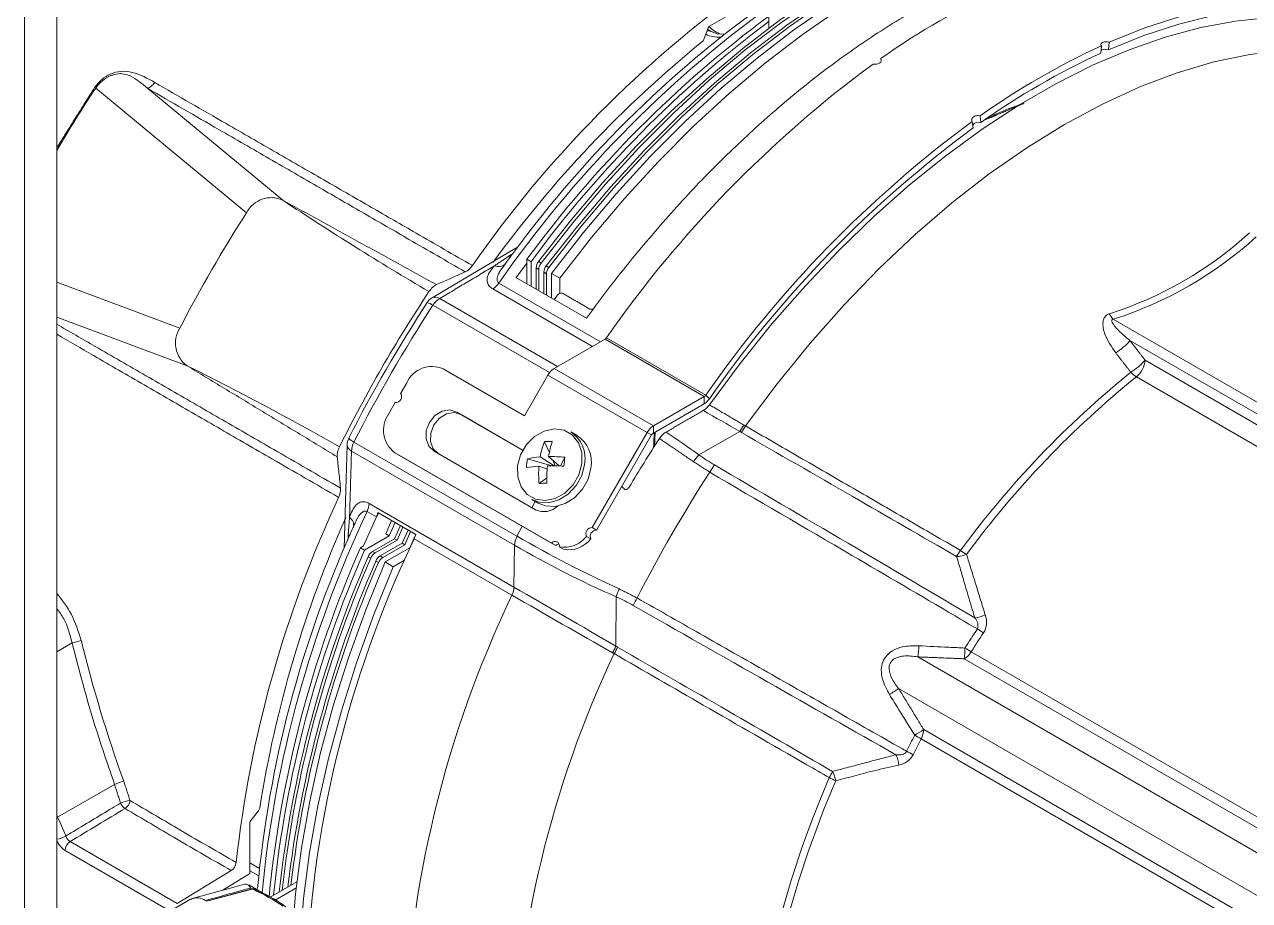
# Model space of a CAD drawing. Extents: x 8 to 113, y 2 to 87.
# Drawn here: x 16.05 to 21.12, y 66.92 to 70.54 of the extents above; entities that cross this region are included whole.
import ezdxf

# ---------------------------------------------------------------- set-up
doc = ezdxf.new("R2010")
doc.units = 0
doc.header["$MEASUREMENT"] = 0
doc.layers.add('OBJECT', color=7, linetype='CONTINUOUS')

msp = doc.modelspace()

# ---------------------------------------------------------------- linework, layer by layer
at = {"layer": 'OBJECT', "linetype": 'Continuous', "lineweight": 15}
for p, q in [((16.1876, 73.5571), (16.1876, 66.5204)), ((16.0547, 73.4803), (16.0547, 66.4189)), ((18.8858, 70.5343), (19.1107, 70.6642)), ((19.1307, 70.6507), (19.1307, 70.5261)), ((18.8613, 70.4795), (18.8796, 70.5267)), ((18.8924, 70.5119), (18.8777, 70.5204)), ((20.534, 70.4368), (20.537, 70.4677)), ((20.5023, 70.4226), (20.505, 70.4534)), ((19.5941, 70.3892), (19.593, 70.4004)), ((16.9719, 69.7635), (16.349, 70.2785)), ((17.1215, 69.8158), (16.5642, 70.2768)), ((20.0058, 70.136), (20.0031, 70.1637)), ((19.9742, 70.1136), (19.9712, 70.1411)), ((18.089, 69.6204), (17.7392, 69.4116)), ((18.0482, 69.5617), (18.0349, 69.5438)), ((18.1308, 69.5712), (18.1478, 69.5614)), ((18.1308, 69.5712), (18.1308, 69.47)), ((18.1478, 69.5614), (18.1478, 69.4602)), ((18.1787, 69.5621), (18.1892, 69.556)), ((18.1795, 69.5298), (18.169, 69.5359)), ((18.169, 69.4479), (18.169, 69.5359)), ((18.1795, 69.4418), (18.1795, 69.5298)), ((18.2113, 69.5115), (18.2008, 69.5176)), ((18.2008, 69.4296), (18.2008, 69.5176)), ((18.2104, 69.5437), (18.221, 69.5377)), ((18.2113, 69.4235), (18.2113, 69.5115)), ((18.2664, 69.493), (18.2325, 69.5125)), ((18.2325, 69.4113), (18.2325, 69.5125)), ((16.6969, 69.2872), (16.1876, 69.4768)), ((18.4016, 69.2111), (17.9895, 69.449)), ((18.015, 69.4733), (18.4353, 69.2306)), ((18.0856, 69.4961), (18.3768, 69.328)), ((18.2664, 69.4306), (18.2664, 69.493)), ((17.7704, 69.4093), (18.2576, 69.128)), ((18.2247, 69.1031), (17.7425, 69.3815)), ((16.7265, 69.1316), (16.1876, 69.3319)), ((23.6827, 67.5173), (20.5538, 69.3236)), ((18.8698, 69.0102), (18.4596, 69.2469)), ((18.2432, 69.1197), (18.4534, 69.2411)), ((18.8636, 69.0043), (18.4534, 69.2411)), ((23.6622, 67.4808), (20.6226, 69.2355)), ((20.685, 69.1551), (23.6644, 67.4351)), ((18.1208, 68.925), (17.785, 69.1189)), ((18.6533, 68.8829), (18.2432, 69.1197)), ((17.6341, 69.0616), (17.6091, 69.0183)), ((18.2177, 69.0928), (18.1208, 68.925)), ((18.6278, 68.856), (18.2177, 69.0928)), ((23.6325, 67.3638), (20.6493, 69.086)), ((18.8636, 69.0043), (18.6533, 68.8829)), ((18.8636, 68.9749), (18.8636, 69.0043)), ((18.8698, 69.0102), (18.8846, 68.9949)), ((17.5866, 68.9794), (17.5591, 68.9317)), ((18.8636, 68.9749), (18.6533, 68.8536)), ((18.1156, 68.7819), (17.8409, 68.9405)), ((17.8589, 68.9301), (17.8409, 68.9405)), ((18.1156, 68.7819), (17.8589, 68.9301)), ((18.3378, 68.8434), (18.3116, 68.8586)), ((18.6278, 68.856), (18.4009, 68.463)), ((18.6458, 68.8456), (18.4189, 68.4526)), ((18.6458, 68.8456), (18.6278, 68.856)), ((18.6533, 68.8829), (18.6533, 68.8536)), ((18.6583, 68.7985), (18.661, 68.8579)), ((18.8416, 68.7631), (19.01, 68.8604)), ((17.4159, 68.8166), (18.0897, 68.4276)), ((18.2028, 68.818), (18.2234, 68.7726)), ((18.0796, 68.3903), (17.4058, 68.7793)), ((18.232, 68.3989), (17.585, 68.7725)), ((17.585, 68.7725), (17.603, 68.7621)), ((18.25, 68.3885), (17.603, 68.7621)), ((17.7474, 68.7786), (18.1667, 68.5365)), ((18.1332, 68.7478), (18.2338, 68.7181)), ((18.1856, 68.7556), (18.2429, 68.718)), ((18.2636, 68.7177), (18.2205, 68.7569)), ((18.2374, 68.7415), (18.2481, 68.718)), ((18.2877, 68.7535), (18.2696, 68.7175)), ((18.2145, 68.705), (18.1806, 68.7167)), ((18.1807, 68.6456), (18.2131, 68.6688)), ((17.4784, 68.563), (18.077, 68.2174)), ((18.1506, 68.5797), (18.1767, 68.5646)), ((18.1652, 68.5713), (18.1513, 68.5454)), ((17.5089, 68.5073), (17.4556, 68.3872)), ((17.5089, 68.5073), (17.4701, 68.5296)), ((17.5089, 68.5073), (17.5167, 68.5241)), ((17.5144, 68.5254), (17.6716, 68.4346)), ((17.5718, 68.4923), (17.5472, 68.4377)), ((17.5472, 68.4377), (17.5622, 68.4291)), ((17.5868, 68.4836), (17.5622, 68.4291)), ((17.5834, 68.4168), (17.608, 68.4713)), ((17.5939, 68.4107), (17.6185, 68.4652)), ((17.6152, 68.3985), (17.6398, 68.453)), ((17.6257, 68.3924), (17.6503, 68.4469)), ((18.1109, 68.4688), (18.0897, 68.4276)), ((18.4189, 68.4526), (18.4009, 68.463)), ((17.4556, 68.3872), (17.443, 68.3798)), ((17.5622, 68.4291), (17.4599, 68.37)), ((17.4926, 68.3644), (17.5834, 68.4168)), ((17.5032, 68.3583), (17.5939, 68.4107)), ((17.5244, 68.3461), (17.6152, 68.3985)), ((17.5349, 68.34), (17.6257, 68.3924)), ((17.5939, 68.4107), (17.5834, 68.4168)), ((17.6257, 68.3924), (17.6152, 68.3985)), ((17.6469, 68.3802), (17.6676, 68.4262)), ((18.0688, 68.184), (17.6648, 68.4173)), ((18.0796, 68.3903), (18.077, 68.2174)), ((18.232, 68.3989), (18.25, 68.3885)), ((18.3768, 68.4266), (18.3948, 68.4162)), ((17.443, 68.3798), (17.4599, 68.37)), ((17.4854, 68.3369), (17.4748, 68.343)), ((17.4926, 68.3644), (17.5032, 68.3583)), ((17.5244, 68.3461), (17.5349, 68.34)), ((17.5446, 68.3211), (17.6469, 68.3802)), ((17.6478, 68.3797), (17.6469, 68.3802)), ((18.2825, 68.3736), (18.2645, 68.384)), ((17.5171, 68.3186), (17.5066, 68.3246)), ((17.5786, 68.3015), (17.5446, 68.3211)), ((17.5786, 68.3015), (17.6251, 68.3284)), ((18.4999, 68.177), (18.4983, 67.9735)), ((16.2513, 67.9869), (16.1876, 67.9504)), ((19.9665, 67.9501), (22.7376, 66.3503)), ((19.7463, 67.9291), (22.6135, 66.2739)), ((22.7079, 66.3223), (19.9379, 67.9213)), ((22.5364, 66.142), (19.6664, 67.7988)), ((19.7702, 67.6289), (22.5402, 66.0298)), ((22.5308, 65.9911), (19.7597, 67.5909)), ((16.4267, 67.4026), (16.1911, 67.2675)), ((16.1876, 67.2748), (16.1911, 67.2675)), ((17.0216, 67.293), (16.9899, 67.2535)), ((16.1876, 67.2656), (16.1911, 67.2675)), ((16.9864, 67.0337), (16.9864, 67.2444)), ((16.6569, 66.879), (16.2224, 67.1298)), ((16.243, 67.1662), (16.6856, 66.9108)), ((17.0262, 67.055), (16.9864, 67.078)), ((16.9087, 67.0463), (16.6856, 66.9108)), ((16.9864, 67.0337), (16.8748, 66.9659)), ((16.9864, 67.0453), (17.0228, 67.0243)), ((16.8071, 66.9202), (16.9949, 66.9705)), ((16.996, 66.9699), (16.8082, 66.9196)), ((17.0145, 66.9685), (16.9814, 66.9876)), ((16.9889, 66.974), (16.9949, 66.9705)), ((17.1794, 66.9998), (17.0698, 66.9365)), ((17.1764, 66.9736), (17.0908, 66.9241)), ((16.7412, 66.9277), (16.6542, 66.8774)), ((17.0678, 66.9377), (17.0145, 66.9685))]:
    msp.add_line(p, q, dxfattribs=at)
at = {"layer": 'OBJECT', "linetype": 'Continuous', "lineweight": 15, "flags": 128}
for points in [[(20.7756, 71.0613), (20.6451, 71.0769), (20.5097, 71.0801), (20.3702, 71.0706), (20.227, 71.0486), (20.0807, 71.0141), (19.932, 70.9673), (19.7814, 70.9084), (19.6296, 70.8377), (19.4771, 70.7553), (19.3247, 70.6616), (19.1729, 70.5571), (19.0223, 70.4422), (18.8736, 70.3172), (18.7273, 70.1828), (18.5841, 70.0395), (18.4446, 69.8879), (18.3092, 69.7285), (18.1787, 69.5621)], [(20.7862, 71.0552), (20.6556, 71.0709), (20.5203, 71.074), (20.3807, 71.0645), (20.2375, 71.0425), (20.0913, 71.008), (19.9425, 70.9613), (19.792, 70.9024), (19.6401, 70.8316), (19.4877, 70.7492), (19.3352, 70.6556), (19.1834, 70.5511), (19.0328, 70.4361), (18.8841, 70.3112), (18.7378, 70.1768), (18.5946, 70.0334), (18.4551, 69.8818), (18.3198, 69.7224), (18.1892, 69.556)], [(20.8074, 71.0429), (20.6768, 71.0586), (20.5415, 71.0617), (20.4019, 71.0523), (20.2587, 71.0303), (20.1125, 70.9958), (19.9638, 70.949), (19.8132, 70.8901), (19.6613, 70.8193), (19.5089, 70.737), (19.3565, 70.6433), (19.2046, 70.5388), (19.054, 70.4239), (18.9053, 70.2989), (18.7591, 70.1645), (18.6159, 70.0212), (18.4763, 69.8695), (18.341, 69.7102), (18.2104, 69.5437)], [(20.8179, 71.0368), (20.6874, 71.0525), (20.552, 71.0557), (20.4125, 71.0462), (20.2693, 71.0242), (20.123, 70.9897), (19.9743, 70.9429), (19.8237, 70.884), (19.6719, 70.8133), (19.5194, 70.7309), (19.367, 70.6372), (19.2152, 70.5327), (19.0646, 70.4178), (18.9159, 70.2928), (18.7696, 70.1584), (18.6264, 70.0151), (18.4868, 69.8635), (18.3515, 69.7041), (18.221, 69.5377)], [(20.8488, 71.0229), (20.7175, 71.0396), (20.5813, 71.0436), (20.4408, 71.0347), (20.2966, 71.0131), (20.1492, 70.9788), (19.9993, 70.932), (19.8475, 70.8729), (19.6944, 70.8016), (19.5406, 70.7186), (19.3869, 70.6242), (19.2338, 70.5186), (19.082, 70.4025), (18.9321, 70.2762), (18.7847, 70.1403), (18.6405, 69.9954), (18.5, 69.842), (18.3638, 69.6809), (18.2325, 69.5125)], [(20.8827, 71.0033), (20.7514, 71.02), (20.6153, 71.024), (20.4748, 71.0151), (20.3305, 70.9935), (20.1831, 70.9592), (20.0332, 70.9124), (19.8814, 70.8533), (19.7283, 70.7821), (19.5746, 70.699), (19.4209, 70.6046), (19.2678, 70.499), (19.116, 70.3829), (18.966, 70.2566), (18.8187, 70.1207), (18.6744, 69.9758), (18.5339, 69.8224), (18.3977, 69.6613), (18.2664, 69.493)], [(21.6384, 70.6085), (21.5145, 70.6331), (21.3856, 70.6456), (21.2522, 70.6459), (21.1148, 70.6342), (20.9741, 70.6104), (20.8305, 70.5746), (20.6846, 70.527), (20.537, 70.4677)], [(18.8846, 68.9703), (19.0113, 69.1408), (19.1433, 69.3046), (19.2799, 69.4609), (19.4206, 69.6092), (19.5647, 69.7487), (19.7118, 69.8789), (19.8611, 69.9993), (20.012, 70.1093), (20.1638, 70.2084), (20.316, 70.2963), (20.4679, 70.3725), (20.6188, 70.4367), (20.7681, 70.4887), (20.9151, 70.5283), (21.0593, 70.5552), (21.2, 70.5694), (21.3366, 70.5707), (21.4685, 70.5593), (21.5952, 70.5351)], [(21.6236, 70.576), (21.501, 70.6003), (21.3734, 70.6127), (21.2415, 70.6131), (21.1056, 70.6015), (20.9663, 70.5779), (20.8243, 70.5425), (20.68, 70.4954), (20.534, 70.4368)], [(18.9455, 70.501), (18.9174, 70.5029), (18.892, 70.5121)], [(21.6708, 70.405), (21.5403, 70.4288), (21.4043, 70.4388), (21.2634, 70.4351), (21.1181, 70.4176), (20.9694, 70.3864), (20.8177, 70.3416), (20.6638, 70.2835), (20.5085, 70.2123), (20.3524, 70.1284), (20.1963, 70.0321), (20.041, 69.9239), (19.8872, 69.8044), (19.7355, 69.674), (19.5867, 69.5335), (19.4415, 69.3833), (19.3005, 69.2243), (19.1645, 69.0572), (19.0341, 68.8828)], [(18.0532, 69.5823), (18.0612, 69.5795), (18.0623, 69.5793)], [(17.8409, 68.9405), (17.812, 68.949), (17.7804, 68.9438), (17.7509, 68.9258), (17.728, 68.8977), (17.7151, 68.8638), (17.7143, 68.8293), (17.7256, 68.7994), (17.7474, 68.7786)], [(17.8589, 68.9301), (17.83, 68.9386), (17.7984, 68.9334), (17.7689, 68.9154), (17.746, 68.8873), (17.7331, 68.8534), (17.7323, 68.8189), (17.7436, 68.789), (17.7654, 68.7682)], [(18.3578, 68.7275), (18.3572, 68.773), (18.3436, 68.8137), (18.3184, 68.8454), (18.2841, 68.8651), (18.244, 68.8708), (18.2021, 68.8621), (18.1624, 68.8396), (18.1288, 68.8058), (18.1046, 68.7638), (18.0923, 68.7178), (18.0929, 68.6722), (18.1065, 68.6316), (18.1316, 68.5999), (18.1659, 68.5802), (18.206, 68.5745), (18.248, 68.5832), (18.2877, 68.6056), (18.3213, 68.6395), (18.3454, 68.6815), (18.3578, 68.7275)], [(17.3881, 68.8052), (17.3796, 68.5243), (17.3761, 68.3767)], [(18.1506, 68.5797), (18.1811, 68.5678), (18.2217, 68.5659), (18.2631, 68.5776), (18.3017, 68.6018), (18.334, 68.6365), (18.3572, 68.6786), (18.3691, 68.7242)], [(18.1767, 68.5646), (18.2073, 68.5527), (18.2479, 68.5508), (18.2893, 68.5625), (18.3279, 68.5867), (18.3602, 68.6214), (18.3833, 68.6635), (18.3953, 68.7091)], [(17.4185, 68.4773), (17.4108, 68.4603), (17.4078, 68.4531)], [(17.3922, 68.4351), (17.3986, 68.4296), (17.3989, 68.4292)], [(17.5446, 68.3211), (17.4645, 68.1233), (17.393, 67.9247), (17.3304, 67.7264), (17.277, 67.529), (17.2331, 67.3334), (17.1986, 67.1404), (17.174, 66.9508), (17.1591, 66.7655), (17.1542, 66.5851), (17.1591, 66.4105), (17.174, 66.2422), (17.1986, 66.0812), (17.2331, 65.9279), (17.277, 65.7831), (17.3304, 65.6474), (17.393, 65.5213), (17.4645, 65.4053), (17.5446, 65.2999)], [(17.5786, 68.3015), (17.4985, 68.1037), (17.427, 67.9051), (17.3644, 67.7068), (17.311, 67.5094), (17.267, 67.3138), (17.2326, 67.1208), (17.2079, 66.9313), (17.1931, 66.7459), (17.1881, 66.5655), (17.1931, 66.3909), (17.2079, 66.2226), (17.2326, 66.0616), (17.267, 65.9083), (17.311, 65.7635), (17.3644, 65.6278), (17.427, 65.5017), (17.4985, 65.3857), (17.5786, 65.2803)], [(16.9631, 66.9899), (16.9158, 66.9772), (16.7471, 66.9308)], [(16.9976, 66.9707), (17.0037, 66.9713), (17.0094, 66.9706), (17.0145, 66.9685), (17.0145, 66.9685)]]:
    msp.add_lwpolyline(points, dxfattribs=at)
at = {"layer": 'OBJECT', "linetype": 'Continuous', "lineweight": 15}
for centre, radius, start, end in [((21.8054, 66.8296), 4.7523, 125.4631, 145.1492), ((21.4168, 67.8208), 3.1592, 114.7348, 125.2598), ((21.9721, 66.7196), 4.8209, 126.1142, 145.1668), ((21.8121, 66.8576), 4.6345, 125.35, 144.3055), ((21.9713, 66.7503), 4.7652, 126.593, 143.7021), ((21.9967, 66.7331), 4.7764, 126.8732, 143.6902), ((18.8808, 70.4955), 0.0197, 54.9267, 107.6275), ((18.8939, 70.5215), 0.0152, 122.4511, 159.9583), ((18.9664, 70.6044), 0.109, 220.931, 252.2419), ((21.9118, 66.7065), 4.8485, 129.0967, 143.9792), ((18.8384, 70.4883), 0.0246, 309.792, 339.0056), ((18.921, 70.6087), 0.1196, 244.5198, 274.5082), ((20.5238, 70.4288), 0.0411, 71.336, 109.2712), ((21.8269, 67.584), 3.1592, 114.7348, 125.2598), ((21.81, 67.584), 3.1253, 114.7348, 125.2598), ((20.5208, 70.3987), 0.0403, 70.9887, 110.56), ((22.4308, 66.481), 4.8395, 126.3693, 145.1426), ((19.5693, 70.412), 0.0352, 256.4377, 301.0262), ((19.583, 70.3935), 0.0122, 296.7295, 34.9617), ((16.4704, 70.5023), 0.2546, 240.3329, 241.537), ((22.8409, 66.2442), 4.8395, 126.3693, 145.1426), ((22.8132, 66.2586), 4.7876, 126.3693, 145.1426), ((19.9967, 70.109), 0.0285, 71.2366, 146.09), ((17.0741, 69.7113), 0.1147, 65.6049, 152.9133), ((24.5252, 80.9861), 13.4012, 236.46343, 239.51182), ((22.0576, 66.5098), 6.0375, 147.38935, 152.61065), ((20.0799, 70.8079), 1.5312, 287.3836, 312.6111), ((20.0734, 70.8372), 1.5881, 287.6084, 312.3863), ((18.0136, 69.5818), 0.0409, 246.0472, 312.4758), ((18.2146, 69.5339), 0.0456, 141.9158, 177.4718), ((18.2251, 69.5278), 0.0456, 141.9158, 177.4718), ((22.8352, 66.0959), 5.5068, 140.5911, 144.0604), ((17.842, 69.5879), 0.0765, 296.3837, 326.0387), ((18.2463, 69.5156), 0.0456, 141.9158, 177.4718), ((18.2569, 69.5095), 0.0456, 141.9158, 177.4718), ((17.9455, 69.5209), 0.0843, 301.4452, 325.5545), ((22.7695, 66.0988), 6.0486, 146.49364, 153.50636), ((17.7704, 69.3587), 0.062, 120.8488, 146.8847), ((17.7524, 69.3846), 0.0306, 53.8544, 116.7501), ((17.8159, 69.3356), 0.0866, 121.671, 147.9506), ((22.4901, 66.335), 5.2399, 143.8964, 144.1362), ((18.2723, 69.4136), 0.0181, 71.8778, 150.3912), ((22.7632, 66.1025), 6.0228, 146.88808, 153.05301), ((22.8259, 66.0663), 6.0689, 146.88861, 153.05249), ((17.7026, 69.3264), 0.068, 54.1557, 76.5129), ((18.3968, 69.3788), 0.0142, 244.7784, 319.4767), ((20.6181, 69.3868), 0.0902, 206.4621, 224.5223), ((16.794, 69.225), 0.1153, 147.3429, 234.1427), ((18.4428, 69.2585), 0.0204, 301.4324, 325.5702), ((20.4416, 69.387), 0.236, 301.1475, 320.0641), ((20.504, 69.3068), 0.2362, 301.1839, 320.0385), ((20.5877, 69.1617), 0.0976, 309.1587, 356.1231), ((10.9784, 57.5533), 12.9266, 60.43771, 63.59806), ((17.7387, 69.0132), 0.1153, 66.3569, 155.1837), ((18.2822, 69.0573), 0.0736, 121.9547, 151.1444), ((23.1217, 66.0122), 3.9738, 128.901, 143.6257), ((20.7029, 69.1755), 0.1043, 222.7316, 239.0698), ((23.1371, 66.003), 3.9616, 128.901, 143.6257), ((17.5875, 69.0048), 0.0254, 267.8486, 32.1514), ((18.8529, 69.0217), 0.0204, 301.4324, 325.5702), ((18.8274, 69.0341), 0.0694, 301.4324, 325.5702), ((90.7012, 193.7505), 144.004, 240.07373, 240.14271), ((17.6533, 68.8653), 0.1153, 144.8149, 233.6488), ((18.2409, 68.7488), 0.1305, 349.1228, 57.2209), ((18.2671, 68.7337), 0.1305, 349.1228, 57.2209), ((18.6923, 68.8205), 0.0736, 121.9547, 151.1444), ((18.6648, 68.8352), 0.0216, 121.9547, 151.1444), ((18.6172, 69.1352), 0.4794, 325.024, 328.7855), ((18.5756, 69.1531), 0.5322, 326.0976, 329.4864), ((17.4496, 68.8037), 0.062, 153.056, 178.3225), ((17.4187, 68.8076), 0.0311, 183.7936, 245.5257), ((17.4444, 68.8798), 0.0693, 223.8162, 245.7416), ((17.4931, 68.7756), 0.0874, 152.0632, 177.6047), ((18.5153, 68.6981), 0.3347, 158.9965, 170.0976), ((18.2271, 68.6004), 0.219, 87.8252, 96.3732), ((18.6451, 68.6879), 0.4301, 162.2261, 170.7713), ((23.6792, 65.5742), 5.9677, 146.92503, 149.19637), ((18.373, 68.6985), 0.2448, 168.3917, 176.9919), ((18.2064, 68.4369), 0.3194, 93.7413, 103.2546), ((18.2206, 68.1028), 0.6541, 84.1166, 90.0097), ((16.2944, 68.9906), 2.0073, 352.1679, 353.2157), ((19.0531, 68.5662), 0.289, 137.0499, 144.1759), ((18.2089, 68.178), 0.5394, 93.0043, 98.5652), ((18.6212, 68.682), 0.442, 175.5006, 184.7203), ((18.8018, 68.6646), 0.5887, 174.8032, 181.7326), ((18.2339, 67.558), 1.16, 87.5756, 90.9098), ((23.7533, 65.5309), 5.8033, 146.99869, 152.92298), ((19.3369, 68.4261), 0.5231, 145.5814, 149.4885), ((18.1783, 69.1571), 0.5115, 270.2707, 273.9278), ((17.2841, 68.6216), 0.0765, 333.9619, 3.6135), ((21.7245, 66.5464), 4.8249, 154.9672, 173.6534), ((17.3933, 68.5663), 0.0851, 334.5116, 357.8245), ((18.2009, 68.6098), 0.0809, 244.9566, 314.7528), ((21.7358, 66.5609), 4.7674, 155.9469, 171.0291), ((21.7992, 66.4899), 4.7856, 154.7718, 174.4129), ((17.3746, 68.4726), 0.0401, 346.9432, 54.3875), ((17.4449, 68.5366), 0.0704, 335.3487, 350.7919), ((21.6295, 66.5496), 4.6309, 155.7307, 174.7625), ((18.4002, 68.4373), 0.0257, 88.3793, 204.4869), ((18.4182, 68.4269), 0.0257, 88.3793, 204.4869), ((21.7825, 66.4457), 4.5653, 154.415, 178.3612), ((17.5198, 68.4842), 0.1597, 335.2127, 341.9014), ((18.167, 68.3866), 0.0874, 152.0632, 177.6047), ((20.2066, 72.0615), 4.2429, 239.9129, 246.281), ((20.5393, 72.6647), 4.8942, 239.967, 245.5318), ((18.2465, 68.3877), 0.0184, 348.5446, 142.1448), ((18.2667, 68.3725), 0.0232, 98.8155, 136.1351), ((18.2855, 68.4979), 0.1158, 259.5449, 321.9957), ((18.3035, 68.4875), 0.1158, 259.5449, 321.9957), ((21.7695, 66.4766), 4.7267, 156.2556, 174.3854), ((21.7945, 66.4641), 4.7351, 156.2648, 174.1756), ((21.8197, 66.4493), 4.7396, 156.4505, 173.8353), ((21.8369, 66.441), 4.7466, 156.4579, 173.6608), ((17.5172, 68.3259), 0.0456, 122.5267, 158.085), ((17.5277, 68.3199), 0.0456, 122.5267, 158.085), ((17.5489, 68.3076), 0.0456, 122.5267, 158.085), ((17.5595, 68.3015), 0.0456, 122.5267, 158.085), ((19.4572, 68.6442), 0.5404, 326.2192, 329.3739), ((19.9049, 68.4513), 0.1076, 270.7762, 293.2594), ((20.1016, 68.616), 0.3054, 234.0147, 239.656), ((21.8714, 66.4243), 4.7606, 156.4729, 173.3098), ((21.8886, 66.416), 4.7675, 156.4803, 173.1357), ((22.1865, 66.2125), 4.5653, 154.415, 178.3612), ((17.992, 68.2207), 0.0851, 334.5116, 357.8245), ((50.9627, 125.1945), 65.8194, 240.015902, 240.432745), ((-69.5497, -83.6245), 175.3123, 59.852014, 60.011112), ((18.7767, 68.0934), 0.2891, 156.2193, 163.1973), ((19.0476, 67.9118), 0.5301, 150.5374, 154.3126), ((19.9737, 68.2018), 0.1111, 273.8262, 297.2215), ((19.9514, 68.0595), 0.0433, 339.6488, 46.6453), ((19.9479, 68.0726), 0.0825, 327.7406, 21.6142), ((23.8717, 65.4641), 4.6594, 146.3732, 147.5287), ((20.2995, 68.5133), 0.5607, 236.7374, 239.8126), ((16.0169, 69.0135), 1.053, 282.8624, 284.9574), ((22.0984, 69.4402), 5.9865, 193.9586, 199.76466), ((23.8854, 65.4562), 4.6451, 146.3732, 147.5287), ((22.4423, 66.0693), 4.3727, 154.636, 178.3701), ((18.057, 68.1809), 0.4876, 331.236, 334.8334), ((18.021, 68.208), 0.5399, 330.5286, 333.7782), ((19.1614, 68.0007), 0.5893, 353.0272, 357.5042), ((19.1879, 67.9918), 0.7533, 354.6328, 358.0138), ((19.8921, 67.9955), 0.0872, 301.7196, 328.6157), ((20.3786, 68.6602), 0.821, 237.7721, 239.8727), ((19.307, 68.2955), 0.6131, 301.6436, 305.8914), ((19.3113, 68.3064), 0.8182, 301.0443, 304.1091), ((19.6824, 67.6326), 0.0878, 331.6025, 357.5633), ((23.8701, 65.4618), 4.6592, 152.6088, 153.5219), ((23.8839, 65.4539), 4.6449, 152.6088, 153.5219), ((19.3715, 66.9147), 0.7796, 60.1395, 62.3516), ((19.4387, 67.0232), 0.5782, 60.187, 63.1693), ((19.5547, 67.475), 0.1127, 3.6192, 26.4104), ((19.6538, 67.5626), 0.0816, 279.4513, 332.4825), ((23.2204, 65.7667), 4.185, 156.5781, 166.1907), ((18.9023, 67.6991), 0.5484, 330.6402, 333.6595), ((19.2556, 67.1508), 0.306, 60.3487, 65.9793), ((19.2991, 67.4018), 0.1089, 7.8753, 29.739), ((16.6195, 66.9113), 0.5278, 107.0677, 111.4245), ((23.2354, 65.7583), 4.1722, 156.5781, 166.1907), ((16.5185, 67.1599), 0.1784, 98.9572, 112.0474), ((16.4957, 67.3428), 0.0475, 201.6672, 237.2072), ((16.4446, 67.3418), 0.0465, 303.0894, 352.952), ((17.0029, 67.3083), 0.0242, 320.7413, 350.461), ((15.0625, 66.7341), 1.2483, 21.377, 25.2989), ((17.0017, 67.2437), 0.0154, 140.278, 177.3122), ((16.1657, 67.2938), 0.1203, 280.4947, 299.4899), ((16.269, 67.204), 0.0876, 201.6604, 237.8466), ((16.2671, 67.204), 0.0448, 199.4383, 237.4576), ((16.2686, 67.1277), 0.0463, 123.5404, 177.3258), ((16.8825, 67.0854), 0.047, 303.8013, 353.124), ((16.9968, 66.9623), 0.00846, 84.6363, 103.039), ((16.983, 66.95), 0.0237, 56.8484, 59.988), ((16.9966, 66.966), 0.00391, 75.4712, 99.5673), ((16.9771, 66.9694), 0.0206, 0.9878, 3.589), ((16.7906, 66.4213), 0.5871, 54.0577, 69.3584), ((16.5966, 66.1004), 0.9574, 56.6268, 65.2385), ((16.768, 66.8721), 0.0614, 55.8297, 115.7558)]:
    msp.add_arc(centre, radius, start, end, dxfattribs=at)
for centre, major_axis, ratio, start_param, end_param in [((21.9379, 71.1908), (25.1934, 15.3003), 0.016891, 4.474128, 4.483365), ((18.5191, 66.1458), (5.759, 1.2811), 0.198331, 1.795372, 1.829063)]:
    msp.add_ellipse(centre, major_axis=major_axis, ratio=ratio, start_param=start_param, end_param=end_param, dxfattribs=at)
for points, knots in [([(20.8785, 70.9185), (20.8203, 70.92), (20.7035, 70.9229), (20.5178, 70.9003), (20.3249, 70.8572), (20.128, 70.792), (19.9297, 70.7066), (19.7305, 70.6015), (19.5289, 70.4755), (19.3293, 70.3307), (19.1344, 70.1699), (18.9452, 69.9942), (18.7591, 69.8026), (18.6403, 69.6624), (18.5805, 69.5919)], [0, 0, 0, 0, 0.082062, 0.164694, 0.249123, 0.334172, 0.416234, 0.498866, 0.583295, 0.668345, 0.750383, 0.832421, 0.915613, 1, 1, 1, 1]), ([(20.5095, 70.4672), (20.5078, 70.4663), (20.5044, 70.4643), (20.5023, 70.4604), (20.5026, 70.4566), (20.5043, 70.4543), (20.505, 70.4534)], [0, 0, 0, 0, 0.273874, 0.547765, 0.818561, 1, 1, 1, 1]), ([(16.3444, 70.2811), (16.3537, 70.2926), (16.3724, 70.3154), (16.4109, 70.3388), (16.4554, 70.3505), (16.5208, 70.3424), (16.5633, 70.3184), (16.5927, 70.3017)], [0, 0, 0, 0, 0.13867, 0.277419, 0.423115, 0.599885, 1, 1, 1, 1]), ([(16.5642, 70.2768), (16.5642, 70.2768), (16.5636, 70.2773), (16.5406, 70.2956), (16.5116, 70.323), (16.4677, 70.3376), (16.4426, 70.3385), (16.4267, 70.3358), (16.4018, 70.3263), (16.3761, 70.3107), (16.3567, 70.29), (16.349, 70.2785), (16.349, 70.2785)], [0, 0, 0, 0, 0.000008, 0.011235, 0.408406, 0.550964, 0.581776, 0.700643, 0.724685, 0.86239, 0.999992, 1, 1, 1, 1]), ([(16.349, 70.2785), (16.349, 70.2785), (16.2924, 70.1949), (16.24, 70.1078), (16.1876, 70.0208)], [0, 0, 0, 0, 0.000008, 1, 1, 1, 1]), ([(16.5927, 70.3017), (16.5883, 70.2963), (16.5796, 70.2855), (16.5693, 70.2797), (16.5641, 70.2769)], [0, 0, 0, 0, 0.499999, 1, 1, 1, 1]), ([(17.876, 69.5194), (17.7984, 69.5643), (17.6589, 69.6447), (17.4897, 69.7425), (17.3672, 69.8132), (17.2363, 69.8888), (17.0666, 69.9868), (16.8292, 70.1239), (16.6623, 70.2202), (16.5641, 70.2769)], [0, 0, 0, 0, 0.175346, 0.314773, 0.384489, 0.454205, 0.613543, 0.772882, 1, 1, 1, 1]), ([(16.5927, 70.3017), (16.6909, 70.2451), (16.858, 70.1489), (17.0957, 70.012), (17.2655, 69.9142), (17.3965, 69.8387), (17.5191, 69.7681), (17.6884, 69.6705), (17.8278, 69.59), (17.9055, 69.5452)], [0, 0, 0, 0, 0.227115, 0.386453, 0.545791, 0.615507, 0.685223, 0.824651, 1, 1, 1, 1]), ([(20.0317, 70.1528), (20.0494, 70.1616), (20.1011, 70.1871), (20.1521, 70.2047), (20.1856, 70.2163)], [0, 0, 0, 0, 0.341727, 1, 1, 1, 1]), ([(19.9712, 70.1411), (19.9702, 70.1426), (19.9683, 70.1457), (19.9688, 70.151), (19.9718, 70.1561), (19.9771, 70.1604), (19.9843, 70.1635), (19.9924, 70.1649), (19.9989, 70.1646), (20.0022, 70.1639), (20.0031, 70.1637)], [0, 0, 0, 0, 0.13435, 0.268633, 0.402971, 0.540397, 0.675686, 0.814722, 0.949327, 1, 1, 1, 1]), ([(17.876, 69.5194), (17.8539, 69.5096), (17.8144, 69.492), (17.7748, 69.4744), (17.7574, 69.4666)], [0, 0, 0, 0, 0.56, 1, 1, 1, 1]), ([(17.9895, 69.449), (17.9833, 69.4536), (17.9711, 69.4627), (17.9641, 69.483), (17.9688, 69.5115), (17.9863, 69.532), (17.997, 69.5444)], [0, 0, 0, 0, 0.167941, 0.334633, 0.594445, 1, 1, 1, 1]), ([(18.0353, 69.5435), (18.0289, 69.5354), (18.0188, 69.5226), (18.0096, 69.5025), (18.0061, 69.4882), (18.0094, 69.4782), (18.0125, 69.4748), (18.0146, 69.4735), (18.015, 69.4733)], [0, 0, 0, 0, 0.351929, 0.555329, 0.820074, 0.909097, 0.984817, 1, 1, 1, 1]), ([(17.7574, 69.4666), (17.7517, 69.4634), (17.7403, 69.4569), (17.7308, 69.4442), (17.726, 69.4379)], [0, 0, 0, 0, 0.49976, 1, 1, 1, 1]), ([(16.1876, 69.3033), (16.2407, 69.2727), (16.3633, 69.2019), (16.5566, 69.0904), (16.7319, 68.9892), (16.9079, 68.8876), (17.1052, 68.7737), (17.2684, 68.6795), (17.3604, 68.6264)], [0, 0, 0, 0, 0.13774, 0.317569, 0.497394, 0.587307, 0.767134, 1, 1, 1, 1]), ([(20.5637, 69.185), (20.5464, 69.2101), (20.5237, 69.2429), (20.5113, 69.288), (20.5101, 69.311), (20.5155, 69.3296), (20.525, 69.3412), (20.5338, 69.3451), (20.5373, 69.3466)], [0, 0, 0, 0, 0.463202, 0.605761, 0.74907, 0.84178, 0.935306, 1, 1, 1, 1]), ([(20.5538, 69.3236), (20.5529, 69.3234), (20.5514, 69.3233), (20.5495, 69.3223), (20.5481, 69.321), (20.5473, 69.3187), (20.5478, 69.3134), (20.5579, 69.2946), (20.5842, 69.2679), (20.6101, 69.246), (20.6226, 69.2355)], [0, 0, 0, 0, 0.018434, 0.032622, 0.046846, 0.064939, 0.096407, 0.193735, 0.61436, 1, 1, 1, 1]), ([(17.3528, 68.588), (17.2608, 68.6411), (17.0977, 68.7353), (16.9004, 68.8494), (16.7245, 68.9511), (16.5492, 69.0525), (16.3584, 69.163), (16.2383, 69.2325), (16.1876, 69.2618)], [0, 0, 0, 0, 0.234335, 0.415294, 0.505774, 0.68673, 0.867689, 1, 1, 1, 1]), ([(18.8597, 68.9468), (18.8641, 68.9497), (18.873, 68.9557), (18.8807, 68.9654), (18.8846, 68.9703)], [0, 0, 0, 0, 0.493542, 1, 1, 1, 1]), ([(18.7056, 68.8578), (18.7007, 68.8544), (18.6908, 68.8478), (18.6826, 68.8366), (18.6785, 68.831)], [0, 0, 0, 0, 0.498205, 1, 1, 1, 1]), ([(18.7056, 68.8578), (18.7509, 68.827), (18.7962, 68.7962), (18.8416, 68.7631), (18.8416, 68.7631)], [0, 0, 0, 0, 0.999986, 1, 1, 1, 1]), ([(19.0173, 68.8562), (19.0149, 68.8576), (19.0124, 68.859), (19.01, 68.8604), (19.01, 68.8604)], [0, 0, 0, 0, 0.99972, 1, 1, 1, 1]), ([(19.9063, 68.3437), (19.7623, 68.4267), (19.4659, 68.5975), (19.1696, 68.7684), (19.0173, 68.8562)], [0, 0, 0, 0, 0.48595, 1, 1, 1, 1]), ([(17.356, 68.7971), (17.3529, 68.7898), (17.3467, 68.7752), (17.3468, 68.7621), (17.3469, 68.7555)], [0, 0, 0, 0, 0.49976, 1, 1, 1, 1]), ([(17.3604, 68.6264), (17.3579, 68.6505), (17.3534, 68.6935), (17.3489, 68.7366), (17.3469, 68.7555)], [0, 0, 0, 0, 0.56, 1, 1, 1, 1]), ([(18.8416, 68.7631), (18.8416, 68.7631), (18.8621, 68.7485), (18.8838, 68.7351), (18.9054, 68.7218)], [0, 0, 0, 0, 0.000031, 1, 1, 1, 1]), ([(19.992, 68.0444), (19.9613, 68.0625), (19.7885, 68.1638), (19.4201, 68.3799), (19.0821, 68.5773), (18.8863, 68.6917)], [0, 0, 0, 0, 0.083458, 0.469006, 1, 1, 1, 1]), ([(18.9054, 68.7218), (19.0896, 68.6141), (19.4484, 68.4042), (19.8067, 68.1935), (19.9811, 68.0909)], [0, 0, 0, 0, 0.513344, 1, 1, 1, 1]), ([(18.5534, 68.6302), (18.5519, 68.6281), (18.5495, 68.6247), (18.5449, 68.6215), (18.5408, 68.6202), (18.5371, 68.6205), (18.5343, 68.6219), (18.533, 68.6231), (18.5325, 68.6236)], [0, 0, 0, 0, 0.29084, 0.479308, 0.632236, 0.786164, 0.918665, 1, 1, 1, 1]), ([(17.3979, 68.5052), (17.4052, 68.525), (17.4151, 68.552), (17.4409, 68.5691), (17.4597, 68.5717), (17.473, 68.5655), (17.4784, 68.563)], [0, 0, 0, 0, 0.50075, 0.686143, 0.873077, 1, 1, 1, 1]), ([(17.4701, 68.5296), (17.4682, 68.5304), (17.4639, 68.5322), (17.4556, 68.5304), (17.4409, 68.5196), (17.4282, 68.5001), (17.4211, 68.4824), (17.4189, 68.4771)], [0, 0, 0, 0, 0.078074, 0.175193, 0.341224, 0.805773, 1, 1, 1, 1]), ([(16.1876, 68.1915), (16.2098, 68.1639), (16.2543, 68.1085), (16.2772, 68.0336), (16.2887, 67.9961)], [0, 0, 0, 0, 0.499118, 1, 1, 1, 1]), ([(18.5699, 68.1415), (18.5468, 68.154), (18.5237, 68.1664), (18.4999, 68.177), (18.4999, 68.177)], [0, 0, 0, 0, 0.99997, 1, 1, 1, 1]), ([(19.6557, 67.5251), (19.4793, 67.625), (19.1171, 67.83), (18.7554, 68.0359), (18.5699, 68.1415)], [0, 0, 0, 0, 0.486991, 1, 1, 1, 1]), ([(16.2513, 67.9869), (16.242, 68.0221), (16.2278, 68.0758), (16.1979, 68.1159), (16.1876, 68.1298)], [0, 0, 0, 0, 0.654069, 1, 1, 1, 1]), ([(16.4267, 67.4026), (16.3938, 67.4987), (16.328, 67.6911), (16.2769, 67.8882), (16.2513, 67.9869)], [0, 0, 0, 0, 0.499048, 1, 1, 1, 1]), ([(19.3802, 67.4303), (19.3493, 67.4481), (19.1756, 67.548), (18.8792, 67.7188), (18.6138, 67.8717), (18.4911, 67.9424)], [0, 0, 0, 0, 0.104199, 0.585852, 1, 1, 1, 1]), ([(18.4983, 67.9735), (18.4983, 67.9735), (18.5007, 67.9722), (18.503, 67.9709), (18.5054, 67.9695)], [0, 0, 0, 0, 0.00029, 1, 1, 1, 1]), ([(18.5054, 67.9695), (18.6574, 67.8816), (18.9535, 67.7104), (19.2497, 67.5391), (19.3937, 67.4558)], [0, 0, 0, 0, 0.513611, 1, 1, 1, 1]), ([(19.6286, 67.7736), (19.6172, 67.7944), (19.5995, 67.8266), (19.5933, 67.8741), (19.5994, 67.9084), (19.6163, 67.9358), (19.6446, 67.9582), (19.6898, 67.9749), (19.7275, 67.975), (19.7501, 67.975)], [0, 0, 0, 0, 0.224316, 0.345841, 0.447966, 0.550598, 0.643263, 0.786621, 1, 1, 1, 1]), ([(19.7463, 67.9291), (19.7264, 67.9317), (19.6994, 67.9352), (19.6654, 67.9291), (19.6476, 67.9213), (19.6352, 67.9096), (19.6288, 67.8967), (19.6266, 67.8796), (19.6316, 67.8527), (19.6466, 67.8247), (19.6609, 67.806), (19.6664, 67.7988)], [0, 0, 0, 0, 0.252396, 0.341467, 0.431195, 0.49019, 0.549439, 0.605129, 0.701097, 0.88522, 1, 1, 1, 1]), ([(19.7501, 67.975), (19.7913, 67.9728), (19.8548, 67.9695), (19.9184, 67.9667), (19.9408, 67.9657)], [0, 0, 0, 0, 0.648491, 1, 1, 1, 1]), ([(19.7333, 67.6053), (19.7116, 67.6405), (19.677, 67.6967), (19.6418, 67.7526), (19.6286, 67.7736)], [0, 0, 0, 0, 0.624898, 1, 1, 1, 1]), ([(19.6557, 67.5251), (19.6627, 67.5247), (19.6732, 67.524), (19.6863, 67.5271), (19.6938, 67.5311), (19.6979, 67.5355), (19.6992, 67.5383), (19.6997, 67.5391)], [0, 0, 0, 0, 0.437726, 0.65223, 0.821699, 0.945105, 1, 1, 1, 1]), ([(19.6672, 67.4821), (19.6331, 67.4745), (19.5452, 67.455), (19.4595, 67.4312), (19.407, 67.4167)], [0, 0, 0, 0, 0.387427, 1, 1, 1, 1]), ([(16.2249, 67.1891), (16.2321, 67.1934), (16.2962, 67.2319), (16.3718, 67.2773), (16.4401, 67.3183), (16.4516, 67.3252)], [0, 0, 0, 0, 0.095661, 0.848073, 1, 1, 1, 1]), ([(16.4907, 67.3361), (16.5614, 67.2944), (16.7069, 67.2085), (16.8537, 67.1234), (16.9292, 67.0797)], [0, 0, 0, 0, 0.486, 1, 1, 1, 1]), ([(16.9087, 67.0463), (16.8331, 67.0901), (16.6862, 67.1751), (16.5407, 67.2611), (16.47, 67.3028)], [0, 0, 0, 0, 0.514, 1, 1, 1, 1]), ([(16.9631, 66.9898), (16.9682, 66.99), (16.9778, 66.9903), (16.9851, 66.9807), (16.9886, 66.9746), (16.9889, 66.9741), (16.9889, 66.974)], [0, 0, 0, 0, 0.499211, 0.956971, 0.994826, 1, 1, 1, 1]), ([(16.9889, 66.974), (16.9889, 66.9741), (16.9887, 66.9746), (16.9882, 66.9764), (16.9862, 66.9818), (16.9843, 66.9872), (16.9814, 66.987), (16.981, 66.987)], [0, 0, 0, 0, 0.008533, 0.081528, 0.262289, 0.889437, 1, 1, 1, 1])]:
    msp.add_open_spline(points, degree=3, knots=knots, dxfattribs=at)
for points in [[(20.5103, 70.4676), (20.5095, 70.4672)], [(20.5057, 70.4359), (20.5033, 70.4341)], [(20.5067, 70.4364), (20.5057, 70.4359)], [(19.5885, 70.3826), (19.5875, 70.3819)], [(16.1876, 70.0309), (16.3444, 70.2811)], [(16.5641, 70.2769), (16.5642, 70.2768)], [(20.182, 70.2141), (20.0214, 70.1462)], [(17.1215, 69.8158), (17.7574, 69.4666)], [(17.997, 69.5444), (18.0532, 69.5823)], [(18.0532, 69.5823), (18.0716, 69.5933)], [(18.0856, 69.4961), (18.1308, 69.5551)], [(17.997, 69.5444), (17.7704, 69.4093)], [(18.278, 69.4308), (18.3907, 69.3659)], [(20.6226, 69.2355), (20.685, 69.1551)], [(20.6263, 69.1047), (20.5637, 69.185)], [(17.3469, 68.7555), (16.7265, 69.1316)], [(18.8597, 68.9468), (18.7056, 68.8578)], [(18.8846, 68.9703), (19.0272, 68.8868)], [(18.654, 68.7916), (18.6569, 68.8556)], [(19.0272, 68.8868), (19.0341, 68.8828)], [(19.0341, 68.8828), (19.9222, 68.3689)], [(18.8188, 68.7354), (18.6785, 68.831)], [(17.4058, 68.7793), (17.3979, 68.5052)], [(18.8863, 68.6917), (18.8188, 68.7354)], [(18.5325, 68.6236), (18.5229, 68.6327)], [(17.3922, 68.4351), (17.3979, 68.5052)], [(17.5167, 68.5241), (17.5089, 68.5073)], [(17.3915, 68.4139), (17.3922, 68.4351)], [(19.9811, 68.0909), (19.9063, 68.3437)], [(19.9473, 68.3525), (20.0245, 68.103)], [(18.5121, 68.21), (18.586, 68.1725)], [(18.586, 68.1725), (19.6997, 67.5391)], [(18.4911, 67.9424), (18.4844, 67.9462)], [(19.9379, 67.9213), (19.7463, 67.9291)], [(19.6664, 67.7988), (19.7702, 67.6289)], [(19.3937, 67.4558), (19.6557, 67.5251)], [(16.4516, 67.3252), (16.4267, 67.4026)], [(16.4646, 67.4158), (16.4907, 67.3361)]]:
    msp.add_open_spline(points, degree=1, dxfattribs=at)

doc.saveas('drawing.dxf')
